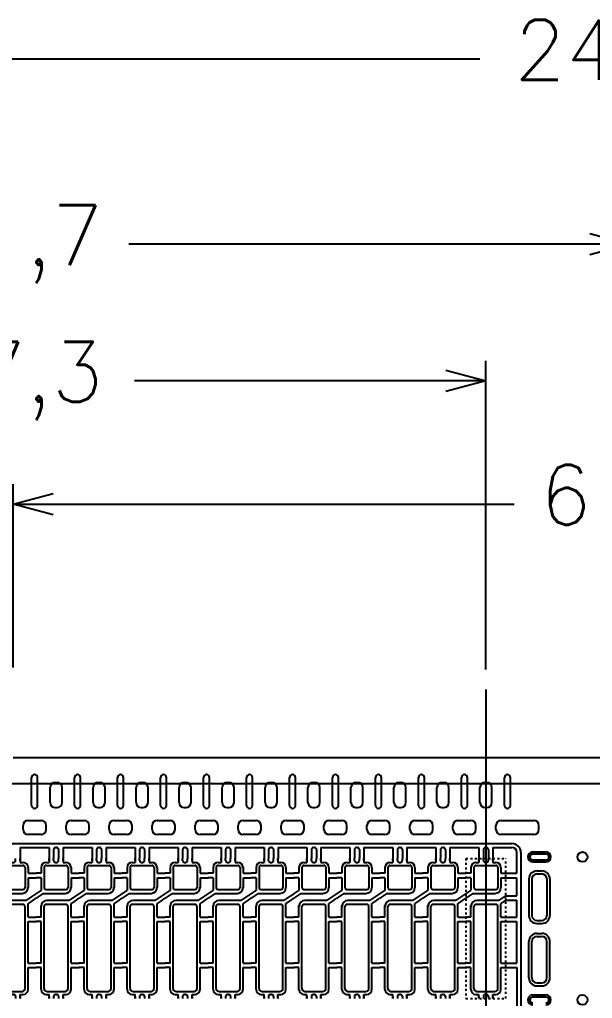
# Model space of a CAD drawing. Header units: millimetres. Extents: x -969 to -640, y 747 to 954.
# Drawn here: x -810.47 to -781.82, y 905.07 to 954.03 of the extents above; entities that cross this region are included whole.
import ezdxf

# ---------------------------------------------------------------- set-up
doc = ezdxf.new("R2010")
doc.units = ezdxf.units.MM
doc.header["$PDMODE"] = 3
doc.header["$PDSIZE"] = -1
for name, pattern in [('CENTER', [10.16, 6.35, -1.27, 1.27, -1.27]), ('DOT2', [0.125, 0, -0.125]), ('HIDDEN', [1.905, 1.27, -0.635])]:
    doc.linetypes.add(name, pattern=pattern)
doc.layers.get('DEFPOINTS').update_dxf_attribs({"color": 10})
for name, color, linetype in [('1', 3, 'Continuous'), ('6', 6, 'Continuous'), ('b etching', 1, 'Continuous'), ('CEN', 8, 'CENTER'), ('DIM', 7, 'Continuous'), ('HID', 1, 'HIDDEN')]:
    doc.layers.add(name, color=color, linetype=linetype)
doc.styles.add('SIMPLEX', font='simplex')
doc.styles.get("Standard").update_dxf_attribs({"font": 'txt.shx', "bigfont": 'chineset.shx'})
doc.dimstyles.new('ISO-25', dxfattribs={"dimtxt": 2.5, "dimasz": 2.5, "dimexe": 1.25, "dimexo": 0.625, "dimtad": 1, "dimtxsty": 'Standard', "dimcen": 2.5, "dimadec": 0, "dimazin": 0, "dimtfac": 1, "dimtmove": 0, "dimatfit": 3, "dimfxl": 1, "dimarcsym": 0})

# ---------------------------------------------------------------- blocks, each defined once
blk = doc.blocks.new('_OPEN30')
at = {"color": 0, "linetype": 'ByBlock'}
for p, q in [((-1, 0.268), (0, 0)), ((0, 0), (-1, -0.268)), ((0, 0), (-1, 0))]:
    blk.add_line(p, q, dxfattribs=at)
blk = doc.blocks.new('*D1')
at = {"layer": 'DEFPOINTS', "color": 0, "transparency": 16777216}
for p in [(-656.549, 952.064), (-903.349, 916.616), (-656.549, 916.616)]:
    blk.add_point(p, dxfattribs=at)
at = {"layer": 'DIM', "color": 0, "lineweight": -2, "transparency": 16777216}
for p, q in [((-903.349, 917.616), (-903.349, 953.064)), ((-656.549, 917.616), (-656.549, 953.064)), ((-901.349, 952.064), (-787.449, 952.064)), ((-658.549, 952.064), (-772.449, 952.064))]:
    blk.add_line(p, q, dxfattribs=at)
at = {"layer": 'DIM', "color": 0, "lineweight": -2, "transparency": 16777216, "xscale": 2, "yscale": 2, "zscale": 2, "rotation": 180}
blk.add_blockref('_OPEN30', (-903.349, 952.064), dxfattribs=at)
at = {"layer": 'DIM', "color": 0, "lineweight": -2, "transparency": 16777216, "xscale": 2, "yscale": 2, "zscale": 2}
blk.add_blockref('_OPEN30', (-656.549, 952.064), dxfattribs=at)
at = {"layer": 'DIM', "color": 0, "transparency": 16777216, "insert": (-779.949, 952.064), "char_height": 3, "attachment_point": 5, "style": 'SIMPLEX'}
blk.add_mtext('246,8', dxfattribs=at)
blk = doc.blocks.new('*D23')
at = {"layer": 'DEFPOINTS', "color": 0, "transparency": 16777216}
for p in [(-787.149, 935.955), (-834.449, 920.516), (-787.149, 920.516)]:
    blk.add_point(p, dxfattribs=at)
at = {"layer": 'DIM', "color": 0, "lineweight": -2, "transparency": 16777216}
for p, q in [((-834.449, 921.516), (-834.449, 936.955)), ((-787.149, 921.516), (-787.149, 936.955)), ((-832.449, 935.955), (-816.87, 935.955)), ((-789.149, 935.955), (-804.727, 935.955))]:
    blk.add_line(p, q, dxfattribs=at)
at = {"layer": 'DIM', "color": 0, "lineweight": -2, "transparency": 16777216, "xscale": 2, "yscale": 2, "zscale": 2, "rotation": 180}
blk.add_blockref('_OPEN30', (-834.449, 935.955), dxfattribs=at)
at = {"layer": 'DIM', "color": 0, "lineweight": -2, "transparency": 16777216, "xscale": 2, "yscale": 2, "zscale": 2}
blk.add_blockref('_OPEN30', (-787.149, 935.955), dxfattribs=at)
at = {"layer": 'DIM', "color": 0, "transparency": 16777216, "insert": (-810.799, 935.955), "char_height": 3, "attachment_point": 5, "style": 'SIMPLEX'}
blk.add_mtext('47,3', dxfattribs=at)
blk = doc.blocks.new('*D31')
at = {"layer": 'DEFPOINTS', "color": 0, "transparency": 16777216}
for p in [(-779.949, 942.797), (-841.649, 920.116), (-779.949, 920.116)]:
    blk.add_point(p, dxfattribs=at)
at = {"layer": 'DIM', "color": 0, "lineweight": -2, "transparency": 16777216}
for p, q in [((-841.649, 921.116), (-841.649, 943.797)), ((-779.949, 921.116), (-779.949, 943.797)), ((-839.649, 942.797), (-816.584, 942.797)), ((-781.949, 942.797), (-805.013, 942.797))]:
    blk.add_line(p, q, dxfattribs=at)
at = {"layer": 'DIM', "color": 0, "lineweight": -2, "transparency": 16777216, "xscale": 2, "yscale": 2, "zscale": 2, "rotation": 180}
blk.add_blockref('_OPEN30', (-841.649, 942.797), dxfattribs=at)
at = {"layer": 'DIM', "color": 0, "lineweight": -2, "transparency": 16777216, "xscale": 2, "yscale": 2, "zscale": 2}
blk.add_blockref('_OPEN30', (-779.949, 942.797), dxfattribs=at)
at = {"layer": 'DIM', "color": 0, "transparency": 16777216, "insert": (-810.799, 942.797), "char_height": 3, "attachment_point": 5, "style": 'SIMPLEX'}
blk.add_mtext('61,7', dxfattribs=at)
blk = doc.blocks.new('*D36')
at = {"layer": 'DEFPOINTS', "color": 0, "transparency": 16777216}
for p in [(-749.099, 929.794), (-810.799, 920.616), (-749.099, 920.616)]:
    blk.add_point(p, dxfattribs=at)
at = {"layer": 'DIM', "color": 0, "lineweight": -2, "transparency": 16777216}
for p, q in [((-810.799, 921.616), (-810.799, 930.794)), ((-749.099, 921.616), (-749.099, 930.794)), ((-808.799, 929.794), (-785.734, 929.794)), ((-751.099, 929.794), (-774.163, 929.794))]:
    blk.add_line(p, q, dxfattribs=at)
at = {"layer": 'DIM', "color": 0, "lineweight": -2, "transparency": 16777216, "xscale": 2, "yscale": 2, "zscale": 2, "rotation": 180}
blk.add_blockref('_OPEN30', (-810.799, 929.794), dxfattribs=at)
at = {"layer": 'DIM', "color": 0, "lineweight": -2, "transparency": 16777216, "xscale": 2, "yscale": 2, "zscale": 2}
blk.add_blockref('_OPEN30', (-749.099, 929.794), dxfattribs=at)
at = {"layer": 'DIM', "color": 0, "transparency": 16777216, "insert": (-779.949, 929.794), "char_height": 3, "attachment_point": 5, "style": 'SIMPLEX'}
blk.add_mtext('61,7', dxfattribs=at)
blk = doc.blocks.new('e1')
at = {"layer": '1', "linetype": 'ByBlock'}
for p, q in [((-947.208, 906.381), (-947.058, 906.381)), ((-946.833, 906.481), (-946.833, 906.581)), ((-946.733, 906.381), (-946.683, 906.381)), ((-946.583, 906.481), (-946.583, 906.581)), ((-947.708, 904.814), (-947.458, 904.981)), ((-947.358, 904.831), (-947.708, 904.597)), ((-946.058, 904.481), (-945.708, 904.714)), ((-945.708, 904.497), (-945.958, 904.331)), ((-947.208, 899.781), (-947.058, 899.781)), ((-946.833, 899.681), (-946.833, 899.581)), ((-946.733, 899.781), (-946.683, 899.781)), ((-946.583, 899.681), (-946.583, 899.581))]:
    blk.add_line(p, q, dxfattribs=at)
at = {"layer": '1'}
for p, q in [((-947.058, 906.581), (-947.058, 906.481)), ((-947.058, 906.481), (-947.058, 906.581)), ((-947.058, 906.581), (-947.058, 906.381)), ((-946.358, 906.581), (-946.358, 906.481)), ((-946.358, 906.481), (-946.358, 906.581)), ((-946.358, 906.581), (-946.358, 906.381)), ((-946.358, 906.381), (-946.208, 906.381)), ((-947.458, 906.131), (-947.458, 905.841)), ((-945.958, 906.131), (-945.958, 905.841)), ((-947.458, 905.841), (-947.708, 905.841)), ((-947.458, 905.621), (-947.708, 905.621)), ((-947.458, 905.621), (-947.458, 904.981)), ((-945.958, 905.841), (-945.708, 905.841)), ((-945.958, 905.621), (-945.958, 905.131)), ((-945.958, 905.621), (-945.708, 905.621)), ((-947.358, 904.831), (-946.258, 904.831)), ((-946.058, 904.481), (-947.158, 904.481)), ((-947.458, 903.641), (-947.458, 904.231)), ((-945.958, 903.641), (-945.958, 904.331)), ((-947.458, 903.641), (-947.708, 903.641)), ((-947.458, 903.421), (-947.708, 903.421)), ((-947.458, 901.341), (-947.458, 903.421)), ((-945.958, 903.641), (-945.708, 903.641)), ((-945.958, 901.341), (-945.958, 903.421)), ((-945.958, 903.421), (-945.708, 903.421)), ((-947.458, 901.341), (-947.708, 901.341)), ((-947.458, 901.121), (-947.708, 901.121)), ((-947.458, 900.031), (-947.458, 901.121)), ((-945.958, 901.341), (-945.708, 901.341)), ((-945.958, 900.031), (-945.958, 901.121)), ((-945.958, 901.121), (-945.708, 901.121)), ((-947.058, 899.581), (-947.058, 899.781)), ((-947.058, 899.581), (-947.058, 899.681)), ((-947.058, 899.681), (-947.058, 899.581)), ((-946.358, 899.781), (-946.208, 899.781)), ((-946.358, 899.581), (-946.358, 899.781)), ((-946.358, 899.581), (-946.358, 899.681)), ((-946.358, 899.681), (-946.358, 899.581))]:
    blk.add_line(p, q, dxfattribs=at)
for centre, radius, start, end in [((-947.208, 906.131), 0.25, 90, 180), ((-946.208, 906.131), 0.25, 0, 90), ((-946.258, 905.131), 0.3, 270, 0), ((-947.158, 904.181), 0.3, 90, 180), ((-947.208, 900.031), 0.25, 180, 270), ((-946.208, 900.031), 0.25, 270, 0)]:
    blk.add_arc(centre, radius, start, end, dxfattribs=at)
at = {"layer": '1', "linetype": 'ByBlock'}
for centre, start, end in [((-946.733, 906.481), 180, 270), ((-946.683, 906.481), 270, 0), ((-946.733, 899.681), 90, 180), ((-946.683, 899.681), 0, 90)]:
    blk.add_arc(centre, 0.1, start, end, dxfattribs=at)
blk = doc.blocks.new('e2')
at = {"layer": 'b etching', "linetype": 'ByBlock'}
for p, q in [((-947.308, 906.131), (-947.308, 905.131)), ((-947.208, 906.231), (-946.208, 906.231)), ((-946.108, 906.131), (-946.108, 905.131)), ((-947.208, 905.031), (-946.208, 905.031)), ((-947.308, 900.081), (-947.308, 904.181)), ((-946.208, 904.281), (-947.208, 904.281)), ((-946.108, 900.081), (-946.108, 904.181)), ((-947.158, 899.931), (-946.258, 899.931))]:
    blk.add_line(p, q, dxfattribs=at)
for centre, radius, start, end in [((-947.208, 906.131), 0.1, 90, 180), ((-946.208, 906.131), 0.1, 360, 90), ((-947.208, 905.131), 0.1, 180, 270), ((-946.208, 905.131), 0.1, 270, 360), ((-947.208, 904.181), 0.1, 90, 180), ((-946.208, 904.181), 0.1, 0, 90), ((-947.158, 900.081), 0.15, 180, 270), ((-946.258, 900.081), 0.15, 270, 0)]:
    blk.add_arc(centre, radius, start, end, dxfattribs=at)

msp = doc.modelspace()

# ---------------------------------------------------------------- linework, layer by layer
at = {"layer": '1', "linetype": 'ByBlock'}
for p, q in [((-810.7986804, 917.11640189), (-780.9486804, 917.11640189)), ((-810.2986804, 913.51640189), (-810.2986804, 913.71640189)), ((-809.1486804, 913.51640189), (-809.1486804, 913.71640189)), ((-808.1486804, 913.51640189), (-808.1486804, 913.71640189)), ((-806.9986804, 913.51640189), (-806.9986804, 913.71640189)), ((-805.9986804, 913.51640189), (-805.9986804, 913.71640189)), ((-804.8486804, 913.51640189), (-804.8486804, 913.71640189)), ((-803.8486804, 913.51640189), (-803.8486804, 913.71640189)), ((-802.6986804, 913.51640189), (-802.6986804, 913.71640189)), ((-801.6986804, 913.51640189), (-801.6986804, 913.71640189)), ((-800.5486804, 913.51640189), (-800.5486804, 913.71640189)), ((-799.5486804, 913.51640189), (-799.5486804, 913.71640189)), ((-798.3986804, 913.51640189), (-798.3986804, 913.71640189)), ((-797.3986804, 913.51640189), (-797.3986804, 913.71640189)), ((-796.2486804, 913.51640189), (-796.2486804, 913.71640189)), ((-795.2486804, 913.51640189), (-795.2486804, 913.71640189)), ((-794.0986804, 913.51640189), (-794.0986804, 913.71640189)), ((-793.0986804, 913.51640189), (-793.0986804, 913.71640189)), ((-791.9486804, 913.51640189), (-791.9486804, 913.71640189)), ((-790.9486804, 913.51640189), (-790.9486804, 913.71640189)), ((-789.7986804, 913.51640189), (-789.7986804, 913.71640189)), ((-788.7986804, 913.51640189), (-788.7986804, 913.71640189)), ((-787.6486804, 913.51640189), (-787.6486804, 913.71640189)), ((-786.6486804, 913.51640189), (-786.6486804, 913.71640189)), ((-784.4986804, 913.51640189), (-784.4986804, 913.71640189)), ((-809.3986804, 913.26640189), (-810.0486804, 913.26640189)), ((-807.2486804, 913.26640189), (-807.8986804, 913.26640189)), ((-805.0986804, 913.26640189), (-805.7486804, 913.26640189)), ((-802.9486804, 913.26640189), (-803.5986804, 913.26640189)), ((-800.7986804, 913.26640189), (-801.4486804, 913.26640189)), ((-798.6486804, 913.26640189), (-799.2986804, 913.26640189)), ((-796.4986804, 913.26640189), (-797.1486804, 913.26640189)), ((-794.3486804, 913.26640189), (-794.9986804, 913.26640189)), ((-792.1986804, 913.26640189), (-792.8486804, 913.26640189)), ((-790.0486804, 913.26640189), (-790.6986804, 913.26640189)), ((-787.8986804, 913.26640189), (-788.5486804, 913.26640189)), ((-784.7486804, 913.26640189), (-786.3986804, 913.26640189)), ((-810.4486804, 912.61640189), (-808.9986804, 912.61640189)), ((-810.4486804, 912.61640189), (-810.4486804, 912.06640189)), ((-808.9986804, 912.61640189), (-808.9986804, 912.06640189)), ((-808.7736804, 912.51640189), (-808.7736804, 912.06640189)), ((-808.6736804, 912.61640189), (-808.6236804, 912.61640189)), ((-808.5236804, 912.51640189), (-808.5236804, 912.06640189)), ((-808.2986804, 912.61640189), (-806.8486804, 912.61640189)), ((-808.2986804, 912.61640189), (-808.2986804, 912.06640189)), ((-806.8486804, 912.61640189), (-806.8486804, 912.06640189)), ((-806.6236804, 912.51640189), (-806.6236804, 912.06640189)), ((-806.5236804, 912.61640189), (-806.4736804, 912.61640189)), ((-806.3736804, 912.51640189), (-806.3736804, 912.06640189)), ((-806.1486804, 912.61640189), (-804.6986804, 912.61640189)), ((-806.1486804, 912.61640189), (-806.1486804, 912.06640189)), ((-804.6986804, 912.61640189), (-804.6986804, 912.06640189)), ((-804.4736804, 912.51640189), (-804.4736804, 912.06640189)), ((-804.3736804, 912.61640189), (-804.3236804, 912.61640189)), ((-804.2236804, 912.51640189), (-804.2236804, 912.06640189)), ((-803.9986804, 912.61640189), (-802.5486804, 912.61640189)), ((-803.9986804, 912.61640189), (-803.9986804, 912.06640189)), ((-802.5486804, 912.61640189), (-802.5486804, 912.06640189)), ((-802.3236804, 912.51640189), (-802.3236804, 912.06640189)), ((-802.2236804, 912.61640189), (-802.1736804, 912.61640189)), ((-802.0736804, 912.51640189), (-802.0736804, 912.06640189)), ((-801.8486804, 912.61640189), (-800.3986804, 912.61640189)), ((-801.8486804, 912.61640189), (-801.8486804, 912.06640189)), ((-800.3986804, 912.61640189), (-800.3986804, 912.06640189)), ((-800.1736804, 912.51640189), (-800.1736804, 912.06640189)), ((-800.0736804, 912.61640189), (-800.0236804, 912.61640189)), ((-799.9236804, 912.51640189), (-799.9236804, 912.06640189)), ((-799.6986804, 912.61640189), (-798.2486804, 912.61640189)), ((-799.6986804, 912.61640189), (-799.6986804, 912.06640189)), ((-798.2486804, 912.61640189), (-798.2486804, 912.06640189)), ((-798.0236804, 912.51640189), (-798.0236804, 912.06640189)), ((-797.9236804, 912.61640189), (-797.8736804, 912.61640189)), ((-797.7736804, 912.51640189), (-797.7736804, 912.06640189)), ((-797.5486804, 912.61640189), (-796.0986804, 912.61640189)), ((-797.5486804, 912.61640189), (-797.5486804, 912.06640189)), ((-796.0986804, 912.61640189), (-796.0986804, 912.06640189)), ((-795.8736804, 912.51640189), (-795.8736804, 912.06640189)), ((-795.7736804, 912.61640189), (-795.7236804, 912.61640189)), ((-795.6236804, 912.51640189), (-795.6236804, 912.06640189)), ((-795.3986804, 912.61640189), (-793.9486804, 912.61640189)), ((-795.3986804, 912.61640189), (-795.3986804, 912.06640189)), ((-793.9486804, 912.61640189), (-793.9486804, 912.06640189)), ((-793.7236804, 912.51640189), (-793.7236804, 912.06640189)), ((-793.6236804, 912.61640189), (-793.5736804, 912.61640189)), ((-793.4736804, 912.51640189), (-793.4736804, 912.06640189)), ((-793.2486804, 912.61640189), (-791.7986804, 912.61640189)), ((-793.2486804, 912.61640189), (-793.2486804, 912.06640189)), ((-791.7986804, 912.61640189), (-791.7986804, 912.06640189)), ((-791.5736804, 912.51640189), (-791.5736804, 912.06640189)), ((-791.4736804, 912.61640189), (-791.4236804, 912.61640189)), ((-791.3236804, 912.51640189), (-791.3236804, 912.06640189)), ((-791.0986804, 912.61640189), (-789.6486804, 912.61640189)), ((-791.0986804, 912.61640189), (-791.0986804, 912.06640189)), ((-789.6486804, 912.61640189), (-789.6486804, 912.06640189)), ((-789.4236804, 912.51640189), (-789.4236804, 912.06640189)), ((-789.3236804, 912.61640189), (-789.2736804, 912.61640189)), ((-789.1736804, 912.51640189), (-789.1736804, 912.06640189)), ((-788.9486804, 912.61640189), (-787.4986804, 912.61640189)), ((-788.9486804, 912.61640189), (-788.9486804, 912.06640189)), ((-787.4986804, 912.61640189), (-787.4986804, 912.06640189)), ((-787.2736804, 912.51640189), (-787.2736804, 912.06640189)), ((-787.1736804, 912.61640189), (-787.1236804, 912.61640189)), ((-787.0236804, 912.51640189), (-787.0236804, 912.06640189)), ((-786.7986804, 912.61640189), (-785.8486804, 912.61640189)), ((-786.7986804, 912.61640189), (-786.7986804, 912.06640189)), ((-785.5986804, 911.32640189), (-785.5986804, 912.36640189)), ((-809.7986804, 911.32640189), (-809.6486804, 911.32640189)), ((-807.6486804, 911.32640189), (-807.4986804, 911.32640189)), ((-805.4986804, 911.32640189), (-805.3486804, 911.32640189)), ((-803.3486804, 911.32640189), (-803.1986804, 911.32640189)), ((-801.1986804, 911.32640189), (-801.0486804, 911.32640189)), ((-799.0486804, 911.32640189), (-798.8986804, 911.32640189)), ((-796.8986804, 911.32640189), (-796.7486804, 911.32640189)), ((-794.7486804, 911.32640189), (-794.5986804, 911.32640189)), ((-792.5986804, 911.32640189), (-792.4486804, 911.32640189)), ((-790.4486804, 911.32640189), (-790.2986804, 911.32640189)), ((-788.2986804, 911.32640189), (-788.1486804, 911.32640189)), ((-786.1486804, 911.32640189), (-785.5986804, 911.32640189)), ((-809.7986804, 911.10640189), (-809.6486804, 911.10640189)), ((-807.6486804, 911.10640189), (-807.4986804, 911.10640189)), ((-805.4986804, 911.10640189), (-805.3486804, 911.10640189)), ((-803.3486804, 911.10640189), (-803.1986804, 911.10640189)), ((-801.1986804, 911.10640189), (-801.0486804, 911.10640189)), ((-799.0486804, 911.10640189), (-798.8986804, 911.10640189)), ((-796.8986804, 911.10640189), (-796.7486804, 911.10640189)), ((-794.7486804, 911.10640189), (-794.5986804, 911.10640189)), ((-792.5986804, 911.10640189), (-792.4486804, 911.10640189)), ((-790.4486804, 911.10640189), (-790.2986804, 911.10640189)), ((-788.2986804, 911.10640189), (-788.1486804, 911.10640189)), ((-786.1486804, 911.10640189), (-785.5986804, 911.10640189)), ((-785.5986804, 910.19973522), (-785.5986804, 911.10640189)), ((-809.7986804, 910.19973522), (-809.6486804, 910.29973522)), ((-807.6486804, 910.19973522), (-807.4986804, 910.29973522)), ((-805.4986804, 910.19973522), (-805.3486804, 910.29973522)), ((-803.3486804, 910.19973522), (-803.1986804, 910.29973522)), ((-801.1986804, 910.19973522), (-801.0486804, 910.29973522)), ((-799.0486804, 910.19973522), (-798.8986804, 910.29973522)), ((-796.8986804, 910.19973522), (-796.7486804, 910.29973522)), ((-794.7486804, 910.19973522), (-794.5986804, 910.29973522)), ((-792.5986804, 910.19973522), (-792.4486804, 910.29973522)), ((-790.4486804, 910.19973522), (-790.2986804, 910.29973522)), ((-788.2986804, 910.19973522), (-788.1486804, 910.29973522)), ((-809.7986804, 909.98306855), (-809.6486804, 910.08306855)), ((-807.6486804, 909.98306855), (-807.4986804, 910.08306855)), ((-805.4986804, 909.98306855), (-805.3486804, 910.08306855)), ((-803.3486804, 909.98306855), (-803.1986804, 910.08306855)), ((-801.1986804, 909.98306855), (-801.0486804, 910.08306855)), ((-799.0486804, 909.98306855), (-798.8986804, 910.08306855)), ((-796.8986804, 909.98306855), (-796.7486804, 910.08306855)), ((-794.7486804, 909.98306855), (-794.5986804, 910.08306855)), ((-792.5986804, 909.98306855), (-792.4486804, 910.08306855)), ((-790.4486804, 909.98306855), (-790.2986804, 910.08306855)), ((-788.2986804, 909.98306855), (-788.1486804, 910.08306855)), ((-786.1486804, 910.19973522), (-785.5986804, 910.19973522)), ((-786.1486804, 909.98306855), (-785.5986804, 909.98306855)), ((-785.5986804, 909.12640189), (-785.5986804, 909.98306855)), ((-809.7986804, 909.12640189), (-809.6486804, 909.12640189)), ((-809.7986804, 908.90640189), (-809.6486804, 908.90640189)), ((-807.6486804, 909.12640189), (-807.4986804, 909.12640189)), ((-807.6486804, 908.90640189), (-807.4986804, 908.90640189)), ((-805.4986804, 909.12640189), (-805.3486804, 909.12640189)), ((-805.4986804, 908.90640189), (-805.3486804, 908.90640189)), ((-803.3486804, 909.12640189), (-803.1986804, 909.12640189)), ((-803.3486804, 908.90640189), (-803.1986804, 908.90640189)), ((-801.1986804, 909.12640189), (-801.0486804, 909.12640189)), ((-801.1986804, 908.90640189), (-801.0486804, 908.90640189)), ((-799.0486804, 909.12640189), (-798.8986804, 909.12640189)), ((-799.0486804, 908.90640189), (-798.8986804, 908.90640189)), ((-796.8986804, 909.12640189), (-796.7486804, 909.12640189)), ((-796.8986804, 908.90640189), (-796.7486804, 908.90640189)), ((-794.7486804, 909.12640189), (-794.5986804, 909.12640189)), ((-794.7486804, 908.90640189), (-794.5986804, 908.90640189)), ((-792.5986804, 909.12640189), (-792.4486804, 909.12640189)), ((-792.5986804, 908.90640189), (-792.4486804, 908.90640189)), ((-790.4486804, 909.12640189), (-790.2986804, 909.12640189)), ((-790.4486804, 908.90640189), (-790.2986804, 908.90640189)), ((-788.2986804, 909.12640189), (-788.1486804, 909.12640189)), ((-788.2986804, 908.90640189), (-788.1486804, 908.90640189)), ((-786.1486804, 909.12640189), (-785.5986804, 909.12640189)), ((-786.1486804, 908.90640189), (-785.5986804, 908.90640189)), ((-785.5986804, 906.82640189), (-785.5986804, 908.90640189)), ((-809.7986804, 906.82640189), (-809.6486804, 906.82640189)), ((-809.7986804, 906.60640189), (-809.6486804, 906.60640189)), ((-807.6486804, 906.82640189), (-807.4986804, 906.82640189)), ((-807.6486804, 906.60640189), (-807.4986804, 906.60640189)), ((-805.4986804, 906.82640189), (-805.3486804, 906.82640189)), ((-805.4986804, 906.60640189), (-805.3486804, 906.60640189)), ((-803.3486804, 906.82640189), (-803.1986804, 906.82640189)), ((-803.3486804, 906.60640189), (-803.1986804, 906.60640189)), ((-801.1986804, 906.82640189), (-801.0486804, 906.82640189)), ((-801.1986804, 906.60640189), (-801.0486804, 906.60640189)), ((-799.0486804, 906.82640189), (-798.8986804, 906.82640189)), ((-799.0486804, 906.60640189), (-798.8986804, 906.60640189)), ((-796.8986804, 906.82640189), (-796.7486804, 906.82640189)), ((-796.8986804, 906.60640189), (-796.7486804, 906.60640189)), ((-794.7486804, 906.82640189), (-794.5986804, 906.82640189)), ((-794.7486804, 906.60640189), (-794.5986804, 906.60640189)), ((-792.5986804, 906.82640189), (-792.4486804, 906.82640189)), ((-792.5986804, 906.60640189), (-792.4486804, 906.60640189)), ((-790.4486804, 906.82640189), (-790.2986804, 906.82640189)), ((-790.4486804, 906.60640189), (-790.2986804, 906.60640189)), ((-788.2986804, 906.82640189), (-788.1486804, 906.82640189)), ((-788.2986804, 906.60640189), (-788.1486804, 906.60640189)), ((-786.1486804, 906.82640189), (-785.5986804, 906.82640189)), ((-786.1486804, 906.60640189), (-785.5986804, 906.60640189)), ((-785.5986804, 906.60640189), (-785.5986804, 904.17640189))]:
    msp.add_line(p, q, dxfattribs=at)
at = {"layer": '1'}
for p, q in [((-809.8736804, 914.71640189), (-809.8736804, 916.11640189)), ((-809.8736804, 914.71640189), (-809.8736804, 916.11640189)), ((-809.5736804, 914.71640189), (-809.5736804, 916.11640189)), ((-809.5736804, 914.71640189), (-809.5736804, 916.11640189)), ((-808.6986804, 915.86640189), (-808.5986804, 915.86640189)), ((-807.7236804, 914.71640189), (-807.7236804, 916.11640189)), ((-807.7236804, 914.71640189), (-807.7236804, 916.11640189)), ((-807.4236804, 914.71640189), (-807.4236804, 916.11640189)), ((-807.4236804, 914.71640189), (-807.4236804, 916.11640189)), ((-806.5486804, 915.86640189), (-806.4486804, 915.86640189)), ((-805.5736804, 914.71640189), (-805.5736804, 916.11640189)), ((-805.5736804, 914.71640189), (-805.5736804, 916.11640189)), ((-805.2736804, 914.71640189), (-805.2736804, 916.11640189)), ((-805.2736804, 914.71640189), (-805.2736804, 916.11640189)), ((-804.3986804, 915.86640189), (-804.2986804, 915.86640189)), ((-803.4236804, 914.71640189), (-803.4236804, 916.11640189)), ((-803.4236804, 914.71640189), (-803.4236804, 916.11640189)), ((-803.1236804, 914.71640189), (-803.1236804, 916.11640189)), ((-803.1236804, 914.71640189), (-803.1236804, 916.11640189)), ((-802.2486804, 915.86640189), (-802.1486804, 915.86640189)), ((-801.2736804, 914.71640189), (-801.2736804, 916.11640189)), ((-801.2736804, 914.71640189), (-801.2736804, 916.11640189)), ((-800.9736804, 914.71640189), (-800.9736804, 916.11640189)), ((-800.9736804, 914.71640189), (-800.9736804, 916.11640189)), ((-800.0986804, 915.86640189), (-799.9986804, 915.86640189)), ((-799.1236804, 914.71640189), (-799.1236804, 916.11640189)), ((-799.1236804, 914.71640189), (-799.1236804, 916.11640189)), ((-798.8236804, 914.71640189), (-798.8236804, 916.11640189)), ((-798.8236804, 914.71640189), (-798.8236804, 916.11640189)), ((-797.9486804, 915.86640189), (-797.8486804, 915.86640189)), ((-796.9736804, 914.71640189), (-796.9736804, 916.11640189)), ((-796.9736804, 914.71640189), (-796.9736804, 916.11640189)), ((-796.6736804, 914.71640189), (-796.6736804, 916.11640189)), ((-796.6736804, 914.71640189), (-796.6736804, 916.11640189)), ((-795.7986804, 915.86640189), (-795.6986804, 915.86640189)), ((-794.8236804, 914.71640189), (-794.8236804, 916.11640189)), ((-794.8236804, 914.71640189), (-794.8236804, 916.11640189)), ((-794.5236804, 914.71640189), (-794.5236804, 916.11640189)), ((-794.5236804, 914.71640189), (-794.5236804, 916.11640189)), ((-793.6486804, 915.86640189), (-793.5486804, 915.86640189)), ((-792.6736804, 914.71640189), (-792.6736804, 916.11640189)), ((-792.6736804, 914.71640189), (-792.6736804, 916.11640189)), ((-792.3736804, 914.71640189), (-792.3736804, 916.11640189)), ((-792.3736804, 914.71640189), (-792.3736804, 916.11640189)), ((-791.4986804, 915.86640189), (-791.3986804, 915.86640189)), ((-790.5236804, 914.71640189), (-790.5236804, 916.11640189)), ((-790.5236804, 914.71640189), (-790.5236804, 916.11640189)), ((-790.2236804, 914.71640189), (-790.2236804, 916.11640189)), ((-790.2236804, 914.71640189), (-790.2236804, 916.11640189)), ((-789.3486804, 915.86640189), (-789.2486804, 915.86640189)), ((-788.3736804, 914.71640189), (-788.3736804, 916.11640189)), ((-788.3736804, 914.71640189), (-788.3736804, 916.11640189)), ((-788.0736804, 914.71640189), (-788.0736804, 916.11640189)), ((-788.0736804, 914.71640189), (-788.0736804, 916.11640189)), ((-787.1986804, 915.86640189), (-787.0986804, 915.86640189)), ((-786.2236804, 914.71640189), (-786.2236804, 916.11640189)), ((-786.2236804, 914.71640189), (-786.2236804, 916.11640189)), ((-785.9236804, 914.71640189), (-785.9236804, 916.11640189)), ((-785.9236804, 914.71640189), (-785.9236804, 916.11640189)), ((-808.9486804, 914.86640189), (-808.9486804, 915.61640189)), ((-808.3486804, 914.86640189), (-808.3486804, 915.61640189)), ((-806.7986804, 914.86640189), (-806.7986804, 915.61640189)), ((-806.1986804, 914.86640189), (-806.1986804, 915.61640189)), ((-804.6486804, 914.86640189), (-804.6486804, 915.61640189)), ((-804.0486804, 914.86640189), (-804.0486804, 915.61640189)), ((-802.4986804, 914.86640189), (-802.4986804, 915.61640189)), ((-801.8986804, 914.86640189), (-801.8986804, 915.61640189)), ((-800.3486804, 914.86640189), (-800.3486804, 915.61640189)), ((-799.7486804, 914.86640189), (-799.7486804, 915.61640189)), ((-798.1986804, 914.86640189), (-798.1986804, 915.61640189)), ((-797.5986804, 914.86640189), (-797.5986804, 915.61640189)), ((-796.0486804, 914.86640189), (-796.0486804, 915.61640189)), ((-795.4486804, 914.86640189), (-795.4486804, 915.61640189)), ((-793.8986804, 914.86640189), (-793.8986804, 915.61640189)), ((-793.2986804, 914.86640189), (-793.2986804, 915.61640189)), ((-791.7486804, 914.86640189), (-791.7486804, 915.61640189)), ((-791.1486804, 914.86640189), (-791.1486804, 915.61640189)), ((-789.5986804, 914.86640189), (-789.5986804, 915.61640189)), ((-788.9986804, 914.86640189), (-788.9986804, 915.61640189)), ((-787.4486804, 914.86640189), (-787.4486804, 915.61640189)), ((-786.8486804, 914.86640189), (-786.8486804, 915.61640189)), ((-808.6986804, 914.61640189), (-808.5986804, 914.61640189)), ((-806.5486804, 914.61640189), (-806.4486804, 914.61640189)), ((-804.3986804, 914.61640189), (-804.2986804, 914.61640189)), ((-802.2486804, 914.61640189), (-802.1486804, 914.61640189)), ((-800.0986804, 914.61640189), (-799.9986804, 914.61640189)), ((-797.9486804, 914.61640189), (-797.8486804, 914.61640189)), ((-795.7986804, 914.61640189), (-795.6986804, 914.61640189)), ((-793.6486804, 914.61640189), (-793.5486804, 914.61640189)), ((-791.4986804, 914.61640189), (-791.3986804, 914.61640189)), ((-789.3486804, 914.61640189), (-789.2486804, 914.61640189)), ((-787.1986804, 914.61640189), (-787.0986804, 914.61640189)), ((-810.0486804, 913.96640189), (-809.3986804, 913.96640189)), ((-807.8986804, 913.96640189), (-807.2486804, 913.96640189)), ((-805.7486804, 913.96640189), (-805.0986804, 913.96640189)), ((-803.5986804, 913.96640189), (-802.9486804, 913.96640189)), ((-801.4486804, 913.96640189), (-800.7986804, 913.96640189)), ((-799.2986804, 913.96640189), (-798.6486804, 913.96640189)), ((-797.1486804, 913.96640189), (-796.4986804, 913.96640189)), ((-794.9986804, 913.96640189), (-794.3486804, 913.96640189)), ((-792.8486804, 913.96640189), (-792.1986804, 913.96640189)), ((-790.6986804, 913.96640189), (-790.0486804, 913.96640189)), ((-788.5486804, 913.96640189), (-787.8986804, 913.96640189)), ((-786.3986804, 913.96640189), (-784.7486804, 913.96640189)), ((-784.7986804, 912.29140189), (-784.1486804, 912.29140189)), ((-784.7986804, 912.29140189), (-784.1486804, 912.29140189)), ((-784.7986804, 911.99140189), (-784.1486804, 911.99140189)), ((-784.7986804, 911.99140189), (-784.1486804, 911.99140189)), ((-784.5986804, 911.29140189), (-784.3486804, 911.29140189)), ((-784.8486804, 911.04140189), (-784.8486804, 909.21640189)), ((-784.0986804, 911.04140189), (-784.0986804, 909.21640189)), ((-784.5986804, 908.96640189), (-784.3486804, 908.96640189)), ((-784.8486804, 906.09140189), (-784.8486804, 907.91640189)), ((-784.5986804, 908.16640189), (-784.3486804, 908.16640189)), ((-784.0986804, 906.09140189), (-784.0986804, 907.91640189)), ((-784.5986804, 905.84140189), (-784.3486804, 905.84140189)), ((-784.7986804, 905.14140189), (-784.1486804, 905.14140189)), ((-784.7986804, 905.14140189), (-784.1486804, 905.14140189))]:
    msp.add_line(p, q, dxfattribs=at)
for centre in [(-782.3236804, 912.14140189), (-782.3236804, 904.99140189)]:
    msp.add_circle(centre, 0.25, dxfattribs=at)
for centre, radius, start, end in [((-809.7236804, 916.11640189), 0.15, 0, 180), ((-809.7236804, 916.11640189), 0.15, 0, 180), ((-807.5736804, 916.11640189), 0.15, 0, 180), ((-807.5736804, 916.11640189), 0.15, 0, 180), ((-805.4236804, 916.11640189), 0.15, 0, 180), ((-805.4236804, 916.11640189), 0.15, 0, 180), ((-803.2736804, 916.11640189), 0.15, 0, 180), ((-803.2736804, 916.11640189), 0.15, 0, 180), ((-801.1236804, 916.11640189), 0.15, 0, 180), ((-801.1236804, 916.11640189), 0.15, 0, 180), ((-798.9736804, 916.11640189), 0.15, 0, 180), ((-798.9736804, 916.11640189), 0.15, 0, 180), ((-796.8236804, 916.11640189), 0.15, 0, 180), ((-796.8236804, 916.11640189), 0.15, 0, 180), ((-794.6736804, 916.11640189), 0.15, 0, 180), ((-794.6736804, 916.11640189), 0.15, 0, 180), ((-792.5236804, 916.11640189), 0.15, 0, 180), ((-792.5236804, 916.11640189), 0.15, 0, 180), ((-790.3736804, 916.11640189), 0.15, 0, 180), ((-790.3736804, 916.11640189), 0.15, 0, 180), ((-788.2236804, 916.11640189), 0.15, 0, 180), ((-788.2236804, 916.11640189), 0.15, 0, 180), ((-786.0736804, 916.11640189), 0.15, 0, 180), ((-786.0736804, 916.11640189), 0.15, 0, 180), ((-808.6986804, 915.61640189), 0.25, 90, 180), ((-808.5986804, 915.61640189), 0.25, 0, 90), ((-806.5486804, 915.61640189), 0.25, 90, 180), ((-806.4486804, 915.61640189), 0.25, 0, 90), ((-804.3986804, 915.61640189), 0.25, 90, 180), ((-804.2986804, 915.61640189), 0.25, 0, 90), ((-802.2486804, 915.61640189), 0.25, 90, 180), ((-802.1486804, 915.61640189), 0.25, 0, 90), ((-800.0986804, 915.61640189), 0.25, 90, 180), ((-799.9986804, 915.61640189), 0.25, 0, 90), ((-797.9486804, 915.61640189), 0.25, 90, 180), ((-797.8486804, 915.61640189), 0.25, 0, 90), ((-795.7986804, 915.61640189), 0.25, 90, 180), ((-795.6986804, 915.61640189), 0.25, 0, 90), ((-793.6486804, 915.61640189), 0.25, 90, 180), ((-793.5486804, 915.61640189), 0.25, 0, 90), ((-791.4986804, 915.61640189), 0.25, 90, 180), ((-791.3986804, 915.61640189), 0.25, 0, 90), ((-789.3486804, 915.61640189), 0.25, 90, 180), ((-789.2486804, 915.61640189), 0.25, 0, 90), ((-787.1986804, 915.61640189), 0.25, 90, 180), ((-787.0986804, 915.61640189), 0.25, 0, 90), ((-809.7236804, 914.71640189), 0.15, 180, 0), ((-809.7236804, 914.71640189), 0.15, 180, 0), ((-808.6986804, 914.86640189), 0.25, 180, 270), ((-808.5986804, 914.86640189), 0.25, 270, 0), ((-807.5736804, 914.71640189), 0.15, 180, 0), ((-807.5736804, 914.71640189), 0.15, 180, 0), ((-806.5486804, 914.86640189), 0.25, 180, 270), ((-806.4486804, 914.86640189), 0.25, 270, 0), ((-805.4236804, 914.71640189), 0.15, 180, 0), ((-805.4236804, 914.71640189), 0.15, 180, 0), ((-804.3986804, 914.86640189), 0.25, 180, 270), ((-804.2986804, 914.86640189), 0.25, 270, 0), ((-803.2736804, 914.71640189), 0.15, 180, 0), ((-803.2736804, 914.71640189), 0.15, 180, 0), ((-802.2486804, 914.86640189), 0.25, 180, 270), ((-802.1486804, 914.86640189), 0.25, 270, 0), ((-801.1236804, 914.71640189), 0.15, 180, 0), ((-801.1236804, 914.71640189), 0.15, 180, 0), ((-800.0986804, 914.86640189), 0.25, 180, 270), ((-799.9986804, 914.86640189), 0.25, 270, 0), ((-798.9736804, 914.71640189), 0.15, 180, 0), ((-798.9736804, 914.71640189), 0.15, 180, 0), ((-797.9486804, 914.86640189), 0.25, 180, 270), ((-797.8486804, 914.86640189), 0.25, 270, 0), ((-796.8236804, 914.71640189), 0.15, 180, 0), ((-796.8236804, 914.71640189), 0.15, 180, 0), ((-795.7986804, 914.86640189), 0.25, 180, 270), ((-795.6986804, 914.86640189), 0.25, 270, 0), ((-794.6736804, 914.71640189), 0.15, 180, 0), ((-794.6736804, 914.71640189), 0.15, 180, 0), ((-793.6486804, 914.86640189), 0.25, 180, 270), ((-793.5486804, 914.86640189), 0.25, 270, 0), ((-792.5236804, 914.71640189), 0.15, 180, 0), ((-792.5236804, 914.71640189), 0.15, 180, 0), ((-791.4986804, 914.86640189), 0.25, 180, 270), ((-791.3986804, 914.86640189), 0.25, 270, 0), ((-790.3736804, 914.71640189), 0.15, 180, 0), ((-790.3736804, 914.71640189), 0.15, 180, 0), ((-789.3486804, 914.86640189), 0.25, 180, 270), ((-789.2486804, 914.86640189), 0.25, 270, 0), ((-788.2236804, 914.71640189), 0.15, 180, 0), ((-788.2236804, 914.71640189), 0.15, 180, 0), ((-787.1986804, 914.86640189), 0.25, 180, 270), ((-787.0986804, 914.86640189), 0.25, 270, 0), ((-786.0736804, 914.71640189), 0.15, 180, 0), ((-786.0736804, 914.71640189), 0.15, 180, 0), ((-784.7986804, 912.14140189), 0.15, 90, 270), ((-784.7986804, 912.14140189), 0.15, 90, 270), ((-784.1486804, 912.14140189), 0.15, 270, 90), ((-784.1486804, 912.14140189), 0.15, 270, 90), ((-784.5986804, 911.04140189), 0.25, 90, 180), ((-784.3486804, 911.04140189), 0.25, 0, 90), ((-784.5986804, 909.21640189), 0.25, 180, 270), ((-784.3486804, 909.21640189), 0.25, 270, 0), ((-784.5986804, 907.91640189), 0.25, 90, 180), ((-784.3486804, 907.91640189), 0.25, 360, 90), ((-784.5986804, 906.09140189), 0.25, 180, 270), ((-784.3486804, 906.09140189), 0.25, 270, 360), ((-784.7986804, 904.99140189), 0.15, 90, 270), ((-784.7986804, 904.99140189), 0.15, 90, 270), ((-784.1486804, 904.99140189), 0.15, 270, 90), ((-784.1486804, 904.99140189), 0.15, 270, 90)]:
    msp.add_arc(centre, radius, start, end, dxfattribs=at)
at = {"layer": '1', "linetype": 'ByBlock'}
for centre, radius, start, end in [((-810.0486804, 913.71640189), 0.25, 90, 180), ((-809.3986804, 913.71640189), 0.25, 0, 90), ((-807.8986804, 913.71640189), 0.25, 90, 180), ((-807.2486804, 913.71640189), 0.25, 0, 90), ((-805.7486804, 913.71640189), 0.25, 90, 180), ((-805.0986804, 913.71640189), 0.25, 0, 90), ((-803.5986804, 913.71640189), 0.25, 90, 180), ((-802.9486804, 913.71640189), 0.25, 0, 90), ((-801.4486804, 913.71640189), 0.25, 90, 180), ((-800.7986804, 913.71640189), 0.25, 0, 90), ((-799.2986804, 913.71640189), 0.25, 90, 180), ((-798.6486804, 913.71640189), 0.25, 0, 90), ((-797.1486804, 913.71640189), 0.25, 90, 180), ((-796.4986804, 913.71640189), 0.25, 0, 90), ((-794.9986804, 913.71640189), 0.25, 90, 180), ((-794.3486804, 913.71640189), 0.25, 0, 90), ((-792.8486804, 913.71640189), 0.25, 90, 180), ((-792.1986804, 913.71640189), 0.25, 0, 90), ((-790.6986804, 913.71640189), 0.25, 90, 180), ((-790.0486804, 913.71640189), 0.25, 0, 90), ((-788.5486804, 913.71640189), 0.25, 90, 180), ((-787.8986804, 913.71640189), 0.25, 0, 90), ((-786.3986804, 913.71640189), 0.25, 90, 180), ((-784.7486804, 913.71640189), 0.25, 0, 90), ((-810.0486804, 913.51640189), 0.25, 180, 270), ((-809.3986804, 913.51640189), 0.25, 270, 0), ((-807.8986804, 913.51640189), 0.25, 180, 270), ((-807.2486804, 913.51640189), 0.25, 270, 0), ((-805.7486804, 913.51640189), 0.25, 180, 270), ((-805.0986804, 913.51640189), 0.25, 270, 0), ((-803.5986804, 913.51640189), 0.25, 180, 270), ((-802.9486804, 913.51640189), 0.25, 270, 0), ((-801.4486804, 913.51640189), 0.25, 180, 270), ((-800.7986804, 913.51640189), 0.25, 270, 0), ((-799.2986804, 913.51640189), 0.25, 180, 270), ((-798.6486804, 913.51640189), 0.25, 270, 0), ((-797.1486804, 913.51640189), 0.25, 180, 270), ((-796.4986804, 913.51640189), 0.25, 270, 0), ((-794.9986804, 913.51640189), 0.25, 180, 270), ((-794.3486804, 913.51640189), 0.25, 270, 0), ((-792.8486804, 913.51640189), 0.25, 180, 270), ((-792.1986804, 913.51640189), 0.25, 270, 0), ((-790.6986804, 913.51640189), 0.25, 180, 270), ((-790.0486804, 913.51640189), 0.25, 270, 0), ((-788.5486804, 913.51640189), 0.25, 180, 270), ((-787.8986804, 913.51640189), 0.25, 270, 0), ((-786.3986804, 913.51640189), 0.25, 180, 270), ((-784.7486804, 913.51640189), 0.25, 270, 0), ((-808.6736804, 912.51640189), 0.1, 90, 180), ((-808.6236804, 912.51640189), 0.1, 0, 90), ((-806.5236804, 912.51640189), 0.1, 90, 180), ((-806.4736804, 912.51640189), 0.1, 0, 90), ((-804.3736804, 912.51640189), 0.1, 90, 180), ((-804.3236804, 912.51640189), 0.1, 0, 90), ((-802.2236804, 912.51640189), 0.1, 90, 180), ((-802.1736804, 912.51640189), 0.1, 0, 90), ((-800.0736804, 912.51640189), 0.1, 90, 180), ((-800.0236804, 912.51640189), 0.1, 0, 90), ((-797.9236804, 912.51640189), 0.1, 90, 180), ((-797.8736804, 912.51640189), 0.1, 0, 90), ((-795.7736804, 912.51640189), 0.1, 90, 180), ((-795.7236804, 912.51640189), 0.1, 0, 90), ((-793.6236804, 912.51640189), 0.1, 90, 180), ((-793.5736804, 912.51640189), 0.1, 0, 90), ((-791.4736804, 912.51640189), 0.1, 90, 180), ((-791.4236804, 912.51640189), 0.1, 0, 90), ((-789.3236804, 912.51640189), 0.1, 90, 180), ((-789.2736804, 912.51640189), 0.1, 0, 90), ((-787.1736804, 912.51640189), 0.1, 90, 180), ((-787.1236804, 912.51640189), 0.1, 0, 90), ((-785.8486804, 912.36640189), 0.25, 0, 90)]:
    msp.add_arc(centre, radius, start, end, dxfattribs=at)
at = {"layer": '6', "linetype": 'DOT2'}
for p, q in [((-788.1486804, 912.06640189), (-788.1486804, 905.06640189)), ((-788.1486804, 912.06640189), (-786.1486804, 912.06640189)), ((-786.1486804, 905.06640189), (-786.1486804, 912.06640189)), ((-788.1486804, 905.06640189), (-786.1486804, 905.06640189))]:
    msp.add_line(p, q, dxfattribs=at)
at = {"layer": 'CEN', "linetype": 'ByBlock'}
for p, q in [((-787.1486804, 920.51640189), (-787.1486804, 853.71640189)), ((-901.6236804, 915.81640189), (-659.2736804, 915.81640189))]:
    msp.add_line(p, q, dxfattribs=at)
at = {"layer": 'HID', "linetype": 'ByBlock'}
for p, q in [((-835.7486804, 912.81640189), (-785.8486804, 912.81640189)), ((-785.3986804, 912.36640189), (-785.3986804, 861.86640189)), ((-784.7986804, 912.39140189), (-784.1486804, 912.39140189)), ((-784.7986804, 911.89140189), (-784.1486804, 911.89140189)), ((-784.5986804, 911.44140189), (-784.3486804, 911.44140189)), ((-784.9986804, 911.04140189), (-784.9986804, 909.21640189)), ((-783.9486804, 911.04140189), (-783.9486804, 909.21640189)), ((-784.5986804, 908.81640189), (-784.3486804, 908.81640189)), ((-784.5986804, 908.31640189), (-784.3486804, 908.31640189)), ((-784.9986804, 906.09140189), (-784.9986804, 907.91640189)), ((-783.9486804, 906.09140189), (-783.9486804, 907.91640189)), ((-784.5986804, 905.69140189), (-784.3486804, 905.69140189)), ((-784.7986804, 905.24140189), (-784.1486804, 905.24140189))]:
    msp.add_line(p, q, dxfattribs=at)
for centre, radius, start, end in [((-785.8486804, 912.36640189), 0.45, 0, 90), ((-784.7986804, 912.14140189), 0.25, 90, 270), ((-784.1486804, 912.14140189), 0.25, 270, 90), ((-784.5986804, 911.04140189), 0.4, 90, 180), ((-784.3486804, 911.04140189), 0.4, 0, 90), ((-784.5986804, 909.21640189), 0.4, 180, 270), ((-784.3486804, 909.21640189), 0.4, 270, 0), ((-784.5986804, 907.91640189), 0.4, 90, 180), ((-784.3486804, 907.91640189), 0.4, 360, 90), ((-784.5986804, 906.09140189), 0.4, 180, 270), ((-784.3486804, 906.09140189), 0.4, 270, 360), ((-784.7986804, 904.99140189), 0.25, 90, 270), ((-784.1486804, 904.99140189), 0.25, 270, 90)]:
    msp.add_arc(centre, radius, start, end, dxfattribs=at)

# ---------------------------------------------------------------- block references
at = {"linetype": 'ByBlock'}
for name, p in [('e1', (135.90886592, 5.48571429)), ('e1', (138.05886592, 5.48571429)), ('e1', (140.20886592, 5.48571429)), ('e1', (142.35886592, 5.48571429)), ('e1', (144.50886592, 5.48571429)), ('e1', (146.65886592, 5.48571429)), ('e1', (148.80886592, 5.48571429)), ('e1', (150.95886592, 5.48571429)), ('e1', (153.10886592, 5.48571429)), ('e1', (155.25886592, 5.48571429)), ('e1', (157.40886592, 5.48571429)), ('e1', (159.55886592, 5.48571429)), ('e2', (135.90886592, 5.48571429)), ('e2', (138.05886592, 5.48571429)), ('e2', (140.20886592, 5.48571429)), ('e2', (142.35886592, 5.48571429)), ('e2', (144.50886592, 5.48571429)), ('e2', (146.65886592, 5.48571429)), ('e2', (148.80886592, 5.48571429)), ('e2', (150.95886592, 5.48571429)), ('e2', (153.10886592, 5.48571429)), ('e2', (155.25886592, 5.48571429)), ('e2', (157.40886592, 5.48571429)), ('e2', (159.55886592, 5.48571429))]:
    msp.add_blockref(name, p, dxfattribs=at)

# ---------------------------------------------------------------- dimensions: what is measured, and where the dimension line sits
at = {"layer": 'DIM'}
for base, p1, p2, picture, middle in [((-656.5486803994, 952.0636081337), (-903.3486803994, 916.6164018862), (-656.5486803994, 916.6164018862), '*D1', (-779.9486803994, 952.0636081337)), ((-779.9486803994, 942.7969729261), (-841.6486803994, 920.1164018862), (-779.9486803994, 920.1164018862), '*D31', (-810.7986803994, 942.7969729261)), ((-787.1486803994, 935.9550604943), (-834.4486803994, 920.5164018862), (-787.1486803994, 920.5164018862), '*D23', (-810.7986803994, 935.9550604943)), ((-749.0986803994, 929.7942278437), (-810.7986803994, 920.6164018862), (-749.0986803994, 920.6164018862), '*D36', (-779.9486803994, 929.7942278437))]:
    dim = msp.add_linear_dim(base=base, p1=p1, p2=p2, dimstyle='ISO-25', override={"dimtxt": 3, "dimasz": 2, "dimexe": 1, "dimexo": 1, "dimgap": 1.5, "dimtad": 0, "dimdec": 8, "dimtxsty": 'SIMPLEX', "dimblk1": 'OPEN30', "dimblk2": 'OPEN30', "dimsah": 1, "dimtp": 0.05, "dimtm": 0.05, "dimtfac": 0.5, "dimtdec": 8}, dxfattribs=at)
    dim.commit()
    dim.dimension.update_dxf_attribs({"geometry": picture, "text_midpoint": middle})

doc.saveas('drawing.dxf')
